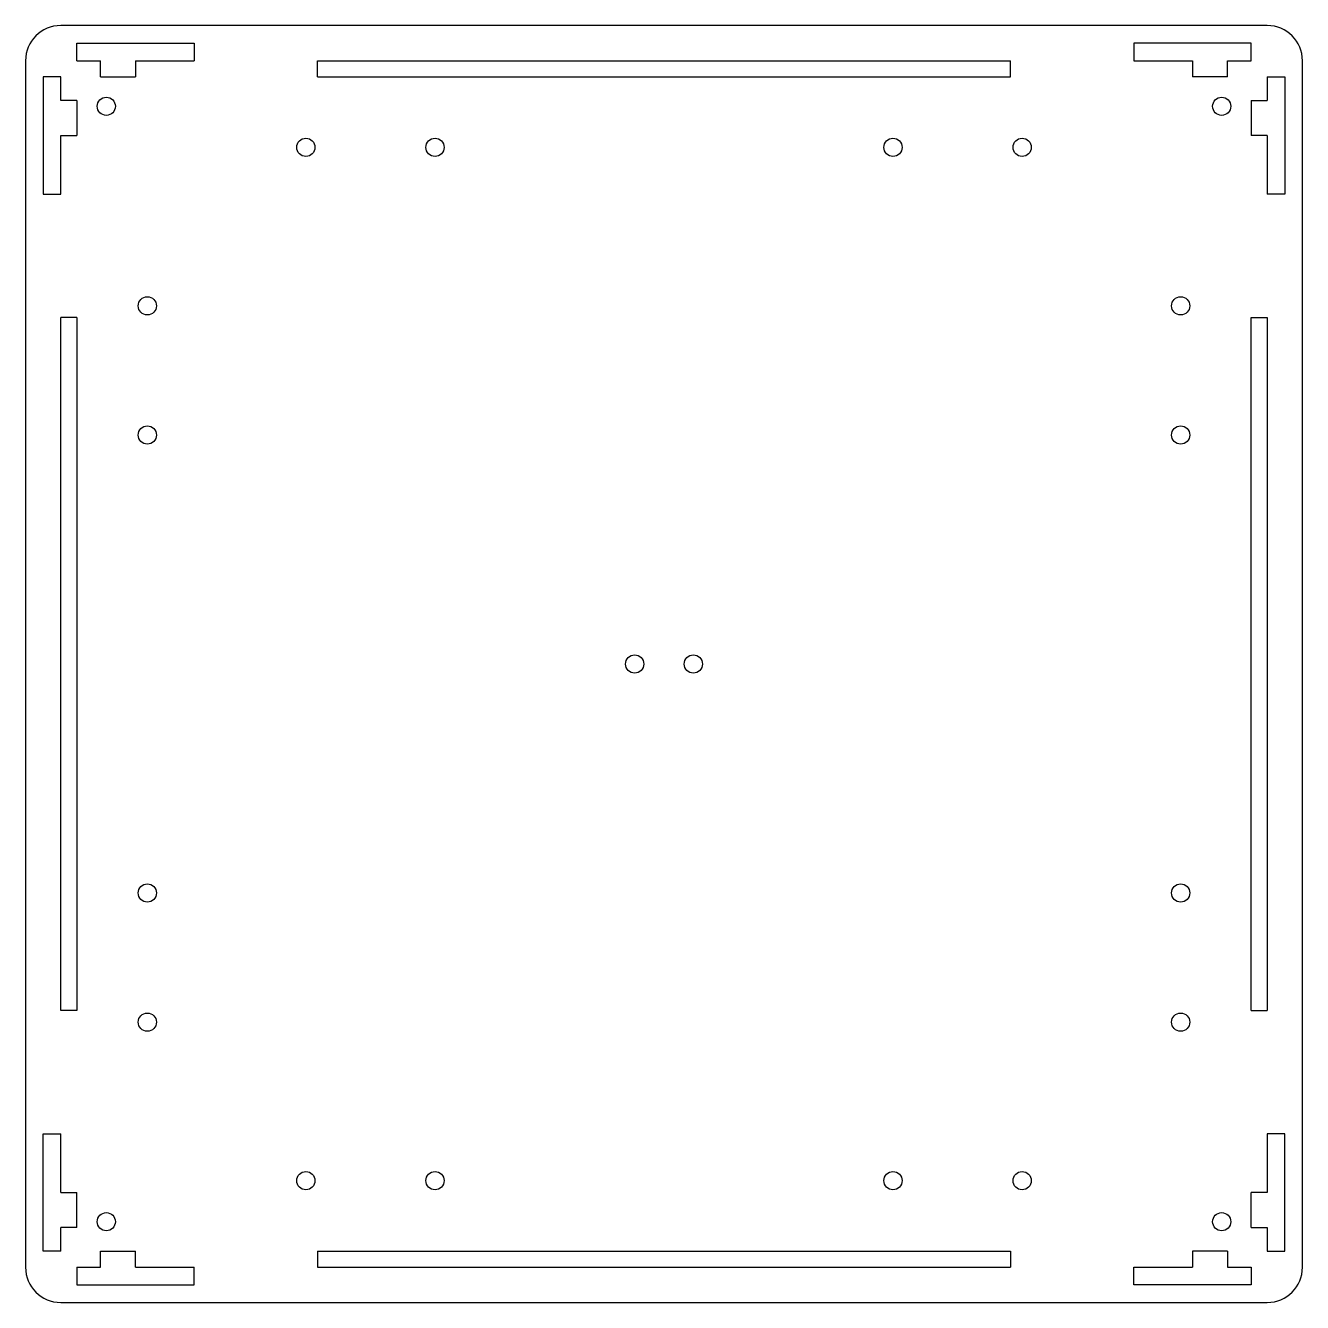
# Model space of a CAD drawing. Header units: millimetres. Extents: x -9 to 209, y -9 to 209.
import ezdxf

# ---------------------------------------------------------------- set-up
doc = ezdxf.new("R2010")
doc.units = ezdxf.units.MM

msp = doc.modelspace()

# ---------------------------------------------------------------- linework, layer by layer
at = {"color": 7, "linetype": 'Continuous'}
for p, q in [((202.75, 208.75), (-2.75, 208.75)), ((0, 202.75), (0, 205.75)), ((0, 205.75), (20, 205.75)), ((20, 205.75), (20, 202.75)), ((200, 205.75), (180, 205.75)), ((180, 205.75), (180, 202.75)), ((200, 202.75), (200, 205.75)), ((-8.75, 202.75), (-8.75, -2.75)), ((0, 202.75), (4, 202.75)), ((4, 200), (4, 202.75)), ((10, 202.75), (20, 202.75)), ((10, 202.75), (10, 200)), ((41, 200), (41, 202.75)), ((41, 202.75), (159, 202.75)), ((159, 200), (159, 202.75)), ((180, 202.75), (190, 202.75)), ((190, 202.75), (190, 200)), ((196, 202.75), (200, 202.75)), ((196, 200), (196, 202.75)), ((208.75, -2.75), (208.75, 202.75)), ((-2.75, 200), (-5.75, 200)), ((-5.75, 200), (-5.75, 180)), ((-2.75, 196), (-2.75, 200)), ((4, 200), (10, 200)), ((41, 200), (159, 200)), ((196, 200), (190, 200)), ((202.75, 200), (205.75, 200)), ((202.75, 200), (202.75, 196)), ((205.75, 200), (205.75, 180)), ((0, 196), (-2.75, 196)), ((0, 196), (0, 190)), ((200, 196), (200, 190)), ((200, 196), (202.75, 196)), ((-2.75, 180), (-2.75, 190)), ((-2.75, 190), (0, 190)), ((202.75, 190), (200, 190)), ((202.75, 190), (202.75, 180)), ((-5.75, 180), (-2.75, 180)), ((205.75, 180), (202.75, 180)), ((0, 159), (-2.75, 159)), ((-2.75, 41), (-2.75, 159)), ((0, 159), (0, 41)), ((200, 159), (202.75, 159)), ((200, 41), (200, 159)), ((202.75, 159), (202.75, 41)), ((0, 41), (-2.75, 41)), ((200, 41), (202.75, 41)), ((-5.75, 0), (-5.75, 20)), ((-5.75, 20), (-2.75, 20)), ((-2.75, 10), (-2.75, 20)), ((205.75, 20), (202.75, 20)), ((202.75, 20), (202.75, 10)), ((205.75, 0), (205.75, 20)), ((-2.75, 10), (0, 10)), ((0, 4), (0, 10)), ((200, 4), (200, 10)), ((202.75, 10), (200, 10)), ((-2.75, 0), (-2.75, 4)), ((0, 4), (-2.75, 4)), ((200, 4), (202.75, 4)), ((202.75, 4), (202.75, 0)), ((-2.75, 0), (-5.75, 0)), ((4, 0), (10, 0)), ((4, -2.75), (4, 0)), ((10, -2.75), (10, 0)), ((41, 0), (41, -2.75)), ((41, 0), (159, 0)), ((159, 0), (159, -2.75)), ((196, 0), (190, 0)), ((190, 0), (190, -2.75)), ((196, 0), (196, -2.75)), ((202.75, 0), (205.75, 0)), ((0, -2.75), (4, -2.75)), ((0, -2.75), (0, -5.75)), ((10, -2.75), (20, -2.75)), ((20, -5.75), (20, -2.75)), ((41, -2.75), (159, -2.75)), ((180, -5.75), (180, -2.75)), ((180, -2.75), (190, -2.75)), ((196, -2.75), (200, -2.75)), ((200, -2.75), (200, -5.75)), ((0, -5.75), (20, -5.75)), ((200, -5.75), (180, -5.75)), ((-2.75, -8.75), (202.75, -8.75))]:
    msp.add_line(p, q, dxfattribs=at)
for centre in [(5, 195), (195, 195), (39, 188), (61, 188), (139, 188), (161, 188), (12, 161), (188, 161), (12, 139), (188, 139), (95, 100), (105, 100), (12, 61), (188, 61), (12, 39), (188, 39), (39, 12), (61, 12), (139, 12), (161, 12), (5, 5), (195, 5)]:
    msp.add_circle(centre, 1.55, dxfattribs=at)
for centre, start, end in [((-2.75, 202.75), 90, 180), ((202.75, 202.75), 0, 90), ((-2.75, -2.75), 180, 270), ((202.75, -2.75), 270, 0)]:
    msp.add_arc(centre, 6, start, end, dxfattribs=at)

doc.saveas('drawing.dxf')
